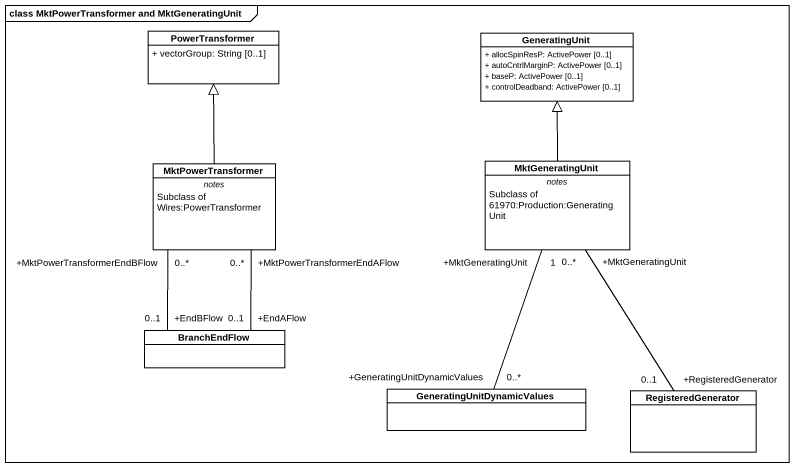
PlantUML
@startuml
mainframe class MktPowerTransformer and MktGeneratingUnit
hide circle
hide empty members
skinparam classAttributeIconSize 0
class PowerTransformer {
  + vectorGroup: String [0..1]
}
class GeneratingUnit {
  + allocSpinResP: ActivePower [0..1]
  + autoCntrlMarginP: ActivePower [0..1]
  + baseP: ActivePower [0..1]
  + controlDeadband: ActivePower [0..1]
}
class MktPowerTransformer {
  -- notes --
  Subclass of Wires:PowerTransformer
}
class MktGeneratingUnit {
  -- notes --
  Subclass of 61970:Production:GeneratingUnit
}
class BranchEndFlow
class GeneratingUnitDynamicValues
class RegisteredGenerator
MktPowerTransformer -up-|> PowerTransformer
MktGeneratingUnit -up-|> GeneratingUnit
BranchEndFlow "+EndBFlow\n0..1" -up- "+MktPowerTransformerEndBFlow\n0..*" MktPowerTransformer
BranchEndFlow "+EndAFlow\n0..1" -up- "+MktPowerTransformerEndAFlow\n0..*" MktPowerTransformer
GeneratingUnitDynamicValues "+GeneratingUnitDynamicValues\n0..*" -up- "+MktGeneratingUnit\n1" MktGeneratingUnit
RegisteredGenerator "+RegisteredGenerator\n0..1" -up- "+MktGeneratingUnit\n0..*" MktGeneratingUnit
@enduml
